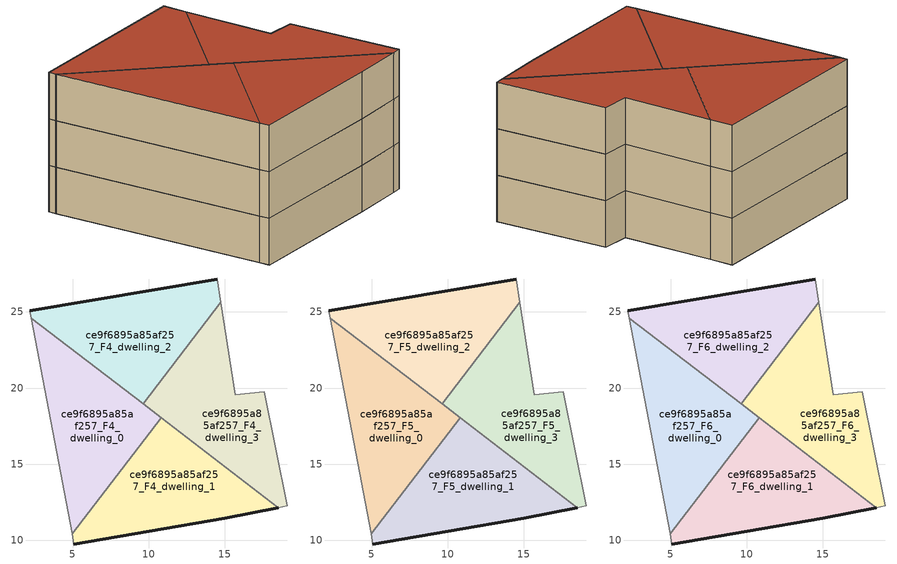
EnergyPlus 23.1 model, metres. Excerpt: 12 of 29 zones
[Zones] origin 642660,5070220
ce9f6895a85af257_F4_dwelling_0
 floor to ce9f6895a85af257_F3_dwelling_0 (EU_floor_Construction): 4.96,10.42 10.81,18.05 2.28,24.59 z12
 wall adiabatic (EU_wall_Construction): 4.96,10.42 2.28,24.59 z12:15
 wall to ce9f6895a85af257_F4_dwelling_1 (EU_wall_Construction): 10.81,18.05 4.96,10.42 z12:15
 wall to ce9f6895a85af257_F4_dwelling_2 (EU_wall_Construction): 2.28,24.59 9.63,18.96 z12:15
 wall to ce9f6895a85af257_F4_dwelling_3 (EU_wall_Construction): 9.63,18.96 10.81,18.05 z12:15
ce9f6895a85af257_F4_dwelling_1
 floor to ce9f6895a85af257_F3_dwelling_1 (EU_floor_Construction): 18.52,12.14 10.81,18.05 4.96,10.42 5.09,9.76 14.99,11.46 z12
 wall outside (EU_wall_Construction): 18.52,12.14 14.99,11.46 5.09,9.76 z12:15
 wall adiabatic (EU_wall_Construction): 5.09,9.76 4.96,10.42 z12:15
 wall to ce9f6895a85af257_F4_dwelling_3 (EU_wall_Construction): 10.81,18.05 18.52,12.14 z12:15
ce9f6895a85af257_F4_dwelling_2
 floor to ce9f6895a85af257_F3_dwelling_2 (EU_floor_Construction): 9.63,18.96 14.74,25.63 14.5,27.17 2.19,25.07 2.28,24.59 z12
 wall outside (EU_wall_Construction): 2.19,25.07 14.5,27.17 z12:15
 wall adiabatic (EU_wall_Construction): 14.5,27.17 14.74,25.63 / 2.28,24.59 2.19,25.07 z12:15
 wall to ce9f6895a85af257_F4_dwelling_3 (EU_wall_Construction): 14.74,25.63 9.63,18.96 z12:15
ce9f6895a85af257_F4_dwelling_3
 floor to ce9f6895a85af257_F3_dwelling_3 (EU_floor_Construction): 19.1,12.26 17.6,19.76 15.7,19.56 14.74,25.63 9.63,18.96 18.52,12.14 z12
 wall adiabatic (EU_wall_Construction): 14.74,25.63 15.7,19.56 17.6,19.76 19.1,12.26 18.52,12.14 z12:15
ce9f6895a85af257_F5_dwelling_0
 floor to ce9f6895a85af257_F4_dwelling_0 (EU_floor_Construction): 4.96,10.42 10.81,18.05 2.28,24.59 z15
 wall adiabatic (EU_wall_Construction): 4.96,10.42 2.28,24.59 z15:18
 wall to ce9f6895a85af257_F5_dwelling_1 (EU_wall_Construction): 10.81,18.05 4.96,10.42 z15:18
 wall to ce9f6895a85af257_F5_dwelling_2 (EU_wall_Construction): 2.28,24.59 9.63,18.96 z15:18
 wall to ce9f6895a85af257_F5_dwelling_3 (EU_wall_Construction): 9.63,18.96 10.81,18.05 z15:18
ce9f6895a85af257_F5_dwelling_1
 floor to ce9f6895a85af257_F4_dwelling_1 (EU_floor_Construction): 18.52,12.14 10.81,18.05 4.96,10.42 5.09,9.76 14.99,11.46 z15
 wall outside (EU_wall_Construction): 18.52,12.14 14.99,11.46 5.09,9.76 z15:18
 wall adiabatic (EU_wall_Construction): 5.09,9.76 4.96,10.42 z15:18
 wall to ce9f6895a85af257_F5_dwelling_3 (EU_wall_Construction): 10.81,18.05 18.52,12.14 z15:18
ce9f6895a85af257_F5_dwelling_2
 floor to ce9f6895a85af257_F4_dwelling_2 (EU_floor_Construction): 9.63,18.96 14.74,25.63 14.5,27.17 2.19,25.07 2.28,24.59 z15
 wall outside (EU_wall_Construction): 2.19,25.07 14.5,27.17 z15:18
 wall adiabatic (EU_wall_Construction): 14.5,27.17 14.74,25.63 / 2.28,24.59 2.19,25.07 z15:18
 wall to ce9f6895a85af257_F5_dwelling_3 (EU_wall_Construction): 14.74,25.63 9.63,18.96 z15:18
ce9f6895a85af257_F5_dwelling_3
 floor to ce9f6895a85af257_F4_dwelling_3 (EU_floor_Construction): 19.1,12.26 17.6,19.76 15.7,19.56 14.74,25.63 9.63,18.96 18.52,12.14 z15
 wall adiabatic (EU_wall_Construction): 14.74,25.63 15.7,19.56 17.6,19.76 19.1,12.26 18.52,12.14 z15:18
ce9f6895a85af257_F6_dwelling_0
 floor to ce9f6895a85af257_F5_dwelling_0 (EU_floor_Construction): 4.96,10.42 10.81,18.05 2.28,24.59 z18
 wall adiabatic (EU_wall_Construction): 4.96,10.42 2.28,24.59 z18:21
 wall to ce9f6895a85af257_F6_dwelling_1 (EU_wall_Construction): 10.81,18.05 4.96,10.42 z18:21
 wall to ce9f6895a85af257_F6_dwelling_2 (EU_wall_Construction): 2.28,24.59 9.63,18.96 z18:21
 wall to ce9f6895a85af257_F6_dwelling_3 (EU_wall_Construction): 9.63,18.96 10.81,18.05 z18:21
 roof outside (EU_roof_Construction): 10.81,18.05 4.96,10.42 2.28,24.59 z21
ce9f6895a85af257_F6_dwelling_1
 floor to ce9f6895a85af257_F5_dwelling_1 (EU_floor_Construction): 18.52,12.14 10.81,18.05 4.96,10.42 5.09,9.76 14.99,11.46 z18
 wall outside (EU_wall_Construction): 18.52,12.14 14.99,11.46 5.09,9.76 z18:21
 wall adiabatic (EU_wall_Construction): 5.09,9.76 4.96,10.42 z18:21
 wall to ce9f6895a85af257_F6_dwelling_3 (EU_wall_Construction): 10.81,18.05 18.52,12.14 z18:21
 roof outside (EU_roof_Construction): 18.52,12.14 14.99,11.46 5.09,9.76 4.96,10.42 10.81,18.05 z21
ce9f6895a85af257_F6_dwelling_2
 floor to ce9f6895a85af257_F5_dwelling_2 (EU_floor_Construction): 9.63,18.96 14.74,25.63 14.5,27.17 2.19,25.07 2.28,24.59 z18
 wall outside (EU_wall_Construction): 2.19,25.07 14.5,27.17 z18:21
 wall adiabatic (EU_wall_Construction): 14.5,27.17 14.74,25.63 / 2.28,24.59 2.19,25.07 z18:21
 wall to ce9f6895a85af257_F6_dwelling_3 (EU_wall_Construction): 14.74,25.63 9.63,18.96 z18:21
 roof outside (EU_roof_Construction): 14.5,27.17 14.74,25.63 9.63,18.96 2.28,24.59 2.19,25.07 z21
ce9f6895a85af257_F6_dwelling_3
 floor to ce9f6895a85af257_F5_dwelling_3 (EU_floor_Construction): 19.1,12.26 17.6,19.76 15.7,19.56 14.74,25.63 9.63,18.96 18.52,12.14 z18
 wall adiabatic (EU_wall_Construction): 14.74,25.63 15.7,19.56 17.6,19.76 19.1,12.26 18.52,12.14 z18:21
 roof outside (EU_roof_Construction): 14.74,25.63 15.7,19.56 17.6,19.76 19.1,12.26 18.52,12.14 9.63,18.96 z21
[Building]
EU S2 Campaign: North Axis=0; Terrain=City; Solar Distribution=FullExterior
[Site:Location]
Lyon-Bron: Latitude=45.75; Longitude=5; Time Zone=1; Elevation=198
[SizingPeriod:WeatherFileDays]
AnnualSizingPeriod: Begin Month=1; Begin Day of Month=1; End Month=12; End Day of Month=31; Day of Week for Start Day=Monday; Use Weather File Daylight Saving Period=No; Use Weather File Rain and Snow Indicators=No
[MATERIAL]
EU_InternalMass_Material: Roughness=MediumRough; Thickness=0.1; Conductivity=1; Density=1800; Specific Heat=900; Thermal Absorptance=0.9; Solar Absorptance=0.7; Visible Absorptance=0.7
[MATERIAL:NOMASS] Roughness=MediumRough; Thermal Absorptance=0.9; Solar Absorptance=0.7; Visible Absorptance=0.7
Name | Thermal Resistance
EU_wall_NoMass | 0.776494
EU_roof_NoMass | 0.486893
EU_floor_NoMass | 0.421597
[CONSTRUCTION]
EU_wall_Construction: EU_wall_NoMass
EU_roof_Construction: EU_roof_NoMass
EU_floor_Construction: EU_floor_NoMass
EU_InternalMass_Construction: EU_InternalMass_Material
[ZONE] Type=1; Multiplier=1; Ceiling Height=autocalculate; Floor Area=autocalculate; Part of Total Floor Area=Yes
Name | Volume
ce9f6895a85af257_F4_dwelling_0; ce9f6895a85af257_F5_dwelling_0; ce9f6895a85af257_F6_dwelling_0 | 155.016
ce9f6895a85af257_F4_dwelling_1; ce9f6895a85af257_F5_dwelling_1; ce9f6895a85af257_F6_dwelling_1 | 155.013
ce9f6895a85af257_F4_dwelling_2; ce9f6895a85af257_F5_dwelling_2; ce9f6895a85af257_F6_dwelling_2 | 155.035
ce9f6895a85af257_F4_dwelling_3; ce9f6895a85af257_F5_dwelling_3; ce9f6895a85af257_F6_dwelling_3 | 155.03
[INTERNALMASS] Construction=EU_InternalMass_Construction
Name | Zone or ZoneList | Surface Area
ce9f6895a85af257_F4_dwelling_0_EU_InternalMass | ce9f6895a85af257_F4_dwelling_0 | 51.6721
ce9f6895a85af257_F4_dwelling_1_EU_InternalMass | ce9f6895a85af257_F4_dwelling_1 | 51.6709
ce9f6895a85af257_F4_dwelling_2_EU_InternalMass | ce9f6895a85af257_F4_dwelling_2 | 51.6783
ce9f6895a85af257_F4_dwelling_3_EU_InternalMass | ce9f6895a85af257_F4_dwelling_3 | 51.6768
ce9f6895a85af257_F5_dwelling_0_EU_InternalMass | ce9f6895a85af257_F5_dwelling_0 | 51.6721
ce9f6895a85af257_F5_dwelling_1_EU_InternalMass | ce9f6895a85af257_F5_dwelling_1 | 51.6709
ce9f6895a85af257_F5_dwelling_2_EU_InternalMass | ce9f6895a85af257_F5_dwelling_2 | 51.6783
ce9f6895a85af257_F5_dwelling_3_EU_InternalMass | ce9f6895a85af257_F5_dwelling_3 | 51.6768
ce9f6895a85af257_F6_dwelling_0_EU_InternalMass | ce9f6895a85af257_F6_dwelling_0 | 51.6721
ce9f6895a85af257_F6_dwelling_1_EU_InternalMass | ce9f6895a85af257_F6_dwelling_1 | 51.6709
ce9f6895a85af257_F6_dwelling_2_EU_InternalMass | ce9f6895a85af257_F6_dwelling_2 | 51.6783
ce9f6895a85af257_F6_dwelling_3_EU_InternalMass | ce9f6895a85af257_F6_dwelling_3 | 51.6768
[OTHEREQUIPMENT] Fuel Type=Electricity; Design Level Calculation Method=Watts/Area; Power per Zone Floor Area=1; Fraction Latent=0; Fraction Radiant=0; Fraction Lost=0; Carbon Dioxide Generation Rate=0; EndUse Subcategory=EU_Step8_InternalGains
Name | Zone or ZoneList or Space or SpaceList | Schedule
EU_Step8_InternalGain_ce9f6895a85af257_F4_dwelling_0_f000 | ce9f6895a85af257_F4_dwelling_0 | EU_Step8_GainSchedule_ce9f6895a85af257_F4_dwelling_0_f000
EU_Step8_InternalGain_ce9f6895a85af257_F4_dwelling_1_f000 | ce9f6895a85af257_F4_dwelling_1 | EU_Step8_GainSchedule_ce9f6895a85af257_F4_dwelling_1_f000
EU_Step8_InternalGain_ce9f6895a85af257_F4_dwelling_2_f000 | ce9f6895a85af257_F4_dwelling_2 | EU_Step8_GainSchedule_ce9f6895a85af257_F4_dwelling_2_f000
EU_Step8_InternalGain_ce9f6895a85af257_F4_dwelling_3_f000 | ce9f6895a85af257_F4_dwelling_3 | EU_Step8_GainSchedule_ce9f6895a85af257_F4_dwelling_3_f000
EU_Step8_InternalGain_ce9f6895a85af257_F5_dwelling_0_f000 | ce9f6895a85af257_F5_dwelling_0 | EU_Step8_GainSchedule_ce9f6895a85af257_F5_dwelling_0_f000
EU_Step8_InternalGain_ce9f6895a85af257_F5_dwelling_1_f000 | ce9f6895a85af257_F5_dwelling_1 | EU_Step8_GainSchedule_ce9f6895a85af257_F5_dwelling_1_f000
EU_Step8_InternalGain_ce9f6895a85af257_F5_dwelling_2_f000 | ce9f6895a85af257_F5_dwelling_2 | EU_Step8_GainSchedule_ce9f6895a85af257_F5_dwelling_2_f000
EU_Step8_InternalGain_ce9f6895a85af257_F5_dwelling_3_f000 | ce9f6895a85af257_F5_dwelling_3 | EU_Step8_GainSchedule_ce9f6895a85af257_F5_dwelling_3_f000
EU_Step8_InternalGain_ce9f6895a85af257_F6_dwelling_0_f000 | ce9f6895a85af257_F6_dwelling_0 | EU_Step8_GainSchedule_ce9f6895a85af257_F6_dwelling_0_f000
EU_Step8_InternalGain_ce9f6895a85af257_F6_dwelling_1_f000 | ce9f6895a85af257_F6_dwelling_1 | EU_Step8_GainSchedule_ce9f6895a85af257_F6_dwelling_1_f000
EU_Step8_InternalGain_ce9f6895a85af257_F6_dwelling_2_f000 | ce9f6895a85af257_F6_dwelling_2 | EU_Step8_GainSchedule_ce9f6895a85af257_F6_dwelling_2_f000
EU_Step8_InternalGain_ce9f6895a85af257_F6_dwelling_3_f000 | ce9f6895a85af257_F6_dwelling_3 | EU_Step8_GainSchedule_ce9f6895a85af257_F6_dwelling_3_f000
[ZONEVENTILATION:DESIGNFLOWRATE] Schedule=EU_AlwaysOn; Design Flow Rate Calculation Method=AirChanges/Hour; Air Changes per Hour=0.693814; Ventilation Type=Natural; Fan Pressure Rise=0; Fan Total Efficiency=1; Constant Term Coefficient=1; Temperature Term Coefficient=0; Velocity Term Coefficient=0; Velocity Squared Term Coefficient=0; Minimum Indoor Temperature=-100; Maximum Indoor Temperature=100; Delta Temperature=-100; Minimum Outdoor Temperature=-100; Maximum Outdoor Temperature=100; Maximum Wind Speed=40
Name | Zone or ZoneList or Space or SpaceList
EU_ConstantAir_ce9f6895a85af257_F4_dwelling_0 | ce9f6895a85af257_F4_dwelling_0
EU_ConstantAir_ce9f6895a85af257_F4_dwelling_1 | ce9f6895a85af257_F4_dwelling_1
EU_ConstantAir_ce9f6895a85af257_F4_dwelling_2 | ce9f6895a85af257_F4_dwelling_2
EU_ConstantAir_ce9f6895a85af257_F4_dwelling_3 | ce9f6895a85af257_F4_dwelling_3
EU_ConstantAir_ce9f6895a85af257_F5_dwelling_0 | ce9f6895a85af257_F5_dwelling_0
EU_ConstantAir_ce9f6895a85af257_F5_dwelling_1 | ce9f6895a85af257_F5_dwelling_1
EU_ConstantAir_ce9f6895a85af257_F5_dwelling_2 | ce9f6895a85af257_F5_dwelling_2
EU_ConstantAir_ce9f6895a85af257_F5_dwelling_3 | ce9f6895a85af257_F5_dwelling_3
EU_ConstantAir_ce9f6895a85af257_F6_dwelling_0 | ce9f6895a85af257_F6_dwelling_0
EU_ConstantAir_ce9f6895a85af257_F6_dwelling_1 | ce9f6895a85af257_F6_dwelling_1
EU_ConstantAir_ce9f6895a85af257_F6_dwelling_2 | ce9f6895a85af257_F6_dwelling_2
EU_ConstantAir_ce9f6895a85af257_F6_dwelling_3 | ce9f6895a85af257_F6_dwelling_3
[HVACTEMPLATE:THERMOSTAT] Constant Heating Setpoint=20; Constant Cooling Setpoint=50
EU_HeatOnly_ce9f6895a85af257_F0_dwelling_0; EU_HeatOnly_ce9f6895a85af257_F0_dwelling_1; EU_HeatOnly_ce9f6895a85af257_F0_dwelling_2; EU_HeatOnly_ce9f6895a85af257_F0_dwelling_3; EU_HeatOnly_ce9f6895a85af257_F0_dwelling_4; EU_HeatOnly_ce9f6895a85af257_F1_dwelling_0; EU_HeatOnly_ce9f6895a85af257_F1_dwelling_1; EU_HeatOnly_ce9f6895a85af257_F1_dwelling_2; EU_HeatOnly_ce9f6895a85af257_F1_dwelling_3; EU_HeatOnly_ce9f6895a85af257_F2_dwelling_0; EU_HeatOnly_ce9f6895a85af257_F2_dwelling_1; EU_HeatOnly_ce9f6895a85af257_F2_dwelling_2; EU_HeatOnly_ce9f6895a85af257_F2_dwelling_3; EU_HeatOnly_ce9f6895a85af257_F3_dwelling_0; EU_HeatOnly_ce9f6895a85af257_F3_dwelling_1; EU_HeatOnly_ce9f6895a85af257_F3_dwelling_2; EU_HeatOnly_ce9f6895a85af257_F3_dwelling_3; EU_HeatOnly_ce9f6895a85af257_F4_dwelling_0; EU_HeatOnly_ce9f6895a85af257_F4_dwelling_1; EU_HeatOnly_ce9f6895a85af257_F4_dwelling_2; EU_HeatOnly_ce9f6895a85af257_F4_dwelling_3; EU_HeatOnly_ce9f6895a85af257_F5_dwelling_0; EU_HeatOnly_ce9f6895a85af257_F5_dwelling_1; EU_HeatOnly_ce9f6895a85af257_F5_dwelling_2; EU_HeatOnly_ce9f6895a85af257_F5_dwelling_3; EU_HeatOnly_ce9f6895a85af257_F6_dwelling_0; EU_HeatOnly_ce9f6895a85af257_F6_dwelling_1; EU_HeatOnly_ce9f6895a85af257_F6_dwelling_2; EU_HeatOnly_ce9f6895a85af257_F6_dwelling_3
[HVACTEMPLATE:ZONE:IDEALLOADSAIRSYSTEM] System Availability Schedule=EU_AlwaysOn; Maximum Heating Supply Air Temperature=50; Minimum Cooling Supply Air Temperature=13; Maximum Heating Supply Air Humidity Ratio=0.0156; Minimum Cooling Supply Air Humidity Ratio=0.0077; Heating Limit=NoLimit; Cooling Limit=NoLimit; Heating Availability Schedule=EU_AlwaysOn; Cooling Availability Schedule=EU_CoolingOff; Dehumidification Control Type=ConstantSensibleHeatRatio; Cooling Sensible Heat Ratio=0.7; Dehumidification Setpoint=60; Humidification Control Type=None; Humidification Setpoint=30; Outdoor Air Method=None; Outdoor Air Flow Rate per Person=0.00944; Outdoor Air Flow Rate per Zone Floor Area=0; Outdoor Air Flow Rate per Zone=0; Demand Controlled Ventilation Type=None; Outdoor Air Economizer Type=NoEconomizer; Heat Recovery Type=None; Sensible Heat Recovery Effectiveness=0.7; Latent Heat Recovery Effectiveness=0.65
Name | Template Thermostat
ce9f6895a85af257_F4_dwelling_0 | EU_HeatOnly_ce9f6895a85af257_F4_dwelling_0
ce9f6895a85af257_F4_dwelling_1 | EU_HeatOnly_ce9f6895a85af257_F4_dwelling_1
ce9f6895a85af257_F4_dwelling_2 | EU_HeatOnly_ce9f6895a85af257_F4_dwelling_2
ce9f6895a85af257_F4_dwelling_3 | EU_HeatOnly_ce9f6895a85af257_F4_dwelling_3
ce9f6895a85af257_F5_dwelling_0 | EU_HeatOnly_ce9f6895a85af257_F5_dwelling_0
ce9f6895a85af257_F5_dwelling_1 | EU_HeatOnly_ce9f6895a85af257_F5_dwelling_1
ce9f6895a85af257_F5_dwelling_2 | EU_HeatOnly_ce9f6895a85af257_F5_dwelling_2
ce9f6895a85af257_F5_dwelling_3 | EU_HeatOnly_ce9f6895a85af257_F5_dwelling_3
ce9f6895a85af257_F6_dwelling_0 | EU_HeatOnly_ce9f6895a85af257_F6_dwelling_0
ce9f6895a85af257_F6_dwelling_1 | EU_HeatOnly_ce9f6895a85af257_F6_dwelling_1
ce9f6895a85af257_F6_dwelling_2 | EU_HeatOnly_ce9f6895a85af257_F6_dwelling_2
ce9f6895a85af257_F6_dwelling_3 | EU_HeatOnly_ce9f6895a85af257_F6_dwelling_3
[SIZING:ZONE] Zone Cooling Design Supply Air Temperature Input Method=SupplyAirTemperature; Zone Cooling Design Supply Air Temperature=13; Zone Heating Design Supply Air Temperature Input Method=SupplyAirTemperature; Zone Heating Design Supply Air Temperature=50; Zone Cooling Design Supply Air Humidity Ratio=0.008; Zone Heating Design Supply Air Humidity Ratio=0.008; Cooling Design Air Flow Method=DesignDay; Cooling Design Air Flow Rate=0; Cooling Minimum Air Flow per Zone Floor Area=0.000762; Cooling Minimum Air Flow=0; Cooling Minimum Air Flow Fraction=0.2; Heating Design Air Flow Method=DesignDay; Heating Design Air Flow Rate=0; Heating Maximum Air Flow per Zone Floor Area=0.002032; Heating Maximum Air Flow=0.141576; Heating Maximum Air Flow Fraction=0.3; Account for Dedicated Outdoor Air System=No; Dedicated Outdoor Air System Control Strategy=NeutralSupplyAir; Dedicated Outdoor Air Low Setpoint Temperature for Design=autosize; Dedicated Outdoor Air High Setpoint Temperature for Design=autosize; Zone Load Sizing Method=Sensible Load Only No Latent Load; Zone Latent Cooling Design Supply Air Humidity Ratio Input Method=HumidityRatioDifference; Zone Cooling Design Supply Air Humidity Ratio Difference=0.005; Zone Latent Heating Design Supply Air Humidity Ratio Input Method=HumidityRatioDifference; Zone Humidification Design Supply Air Humidity Ratio Difference=0.005
ce9f6895a85af257_F4_dwelling_0; ce9f6895a85af257_F4_dwelling_1; ce9f6895a85af257_F4_dwelling_2; ce9f6895a85af257_F4_dwelling_3; ce9f6895a85af257_F5_dwelling_0; ce9f6895a85af257_F5_dwelling_1; ce9f6895a85af257_F5_dwelling_2; ce9f6895a85af257_F5_dwelling_3; ce9f6895a85af257_F6_dwelling_0; ce9f6895a85af257_F6_dwelling_1; ce9f6895a85af257_F6_dwelling_2; ce9f6895a85af257_F6_dwelling_3
[SCHEDULE:CONSTANT]
Name | Hourly Value
EU_AlwaysOn | 1
EU_CoolingOff | 0
[SCHEDULE:FILE] Column Number=1; Rows to Skip at Top=0; Number of Hours of Data=8760; Column Separator=Comma; Interpolate to Timestep=No; Minutes per Item=60; Adjust Schedule for Daylight Savings=Yes
Name | File
EU_Step8_GainSchedule_ce9f6895a85af257_F4_dwelling_0_f000 | ../../schedules/ce9f6895a85af257/ce9f6895a85af257_F4_dwelling_0_f000_gain.csv
EU_Step8_GainSchedule_ce9f6895a85af257_F4_dwelling_1_f000 | ../../schedules/ce9f6895a85af257/ce9f6895a85af257_F4_dwelling_1_f000_gain.csv
EU_Step8_GainSchedule_ce9f6895a85af257_F4_dwelling_2_f000 | ../../schedules/ce9f6895a85af257/ce9f6895a85af257_F4_dwelling_2_f000_gain.csv
EU_Step8_GainSchedule_ce9f6895a85af257_F4_dwelling_3_f000 | ../../schedules/ce9f6895a85af257/ce9f6895a85af257_F4_dwelling_3_f000_gain.csv
EU_Step8_GainSchedule_ce9f6895a85af257_F5_dwelling_0_f000 | ../../schedules/ce9f6895a85af257/ce9f6895a85af257_F5_dwelling_0_f000_gain.csv
EU_Step8_GainSchedule_ce9f6895a85af257_F5_dwelling_1_f000 | ../../schedules/ce9f6895a85af257/ce9f6895a85af257_F5_dwelling_1_f000_gain.csv
EU_Step8_GainSchedule_ce9f6895a85af257_F5_dwelling_2_f000 | ../../schedules/ce9f6895a85af257/ce9f6895a85af257_F5_dwelling_2_f000_gain.csv
EU_Step8_GainSchedule_ce9f6895a85af257_F5_dwelling_3_f000 | ../../schedules/ce9f6895a85af257/ce9f6895a85af257_F5_dwelling_3_f000_gain.csv
EU_Step8_GainSchedule_ce9f6895a85af257_F6_dwelling_0_f000 | ../../schedules/ce9f6895a85af257/ce9f6895a85af257_F6_dwelling_0_f000_gain.csv
EU_Step8_GainSchedule_ce9f6895a85af257_F6_dwelling_1_f000 | ../../schedules/ce9f6895a85af257/ce9f6895a85af257_F6_dwelling_1_f000_gain.csv
EU_Step8_GainSchedule_ce9f6895a85af257_F6_dwelling_2_f000 | ../../schedules/ce9f6895a85af257/ce9f6895a85af257_F6_dwelling_2_f000_gain.csv
EU_Step8_GainSchedule_ce9f6895a85af257_F6_dwelling_3_f000 | ../../schedules/ce9f6895a85af257/ce9f6895a85af257_F6_dwelling_3_f000_gain.csv
